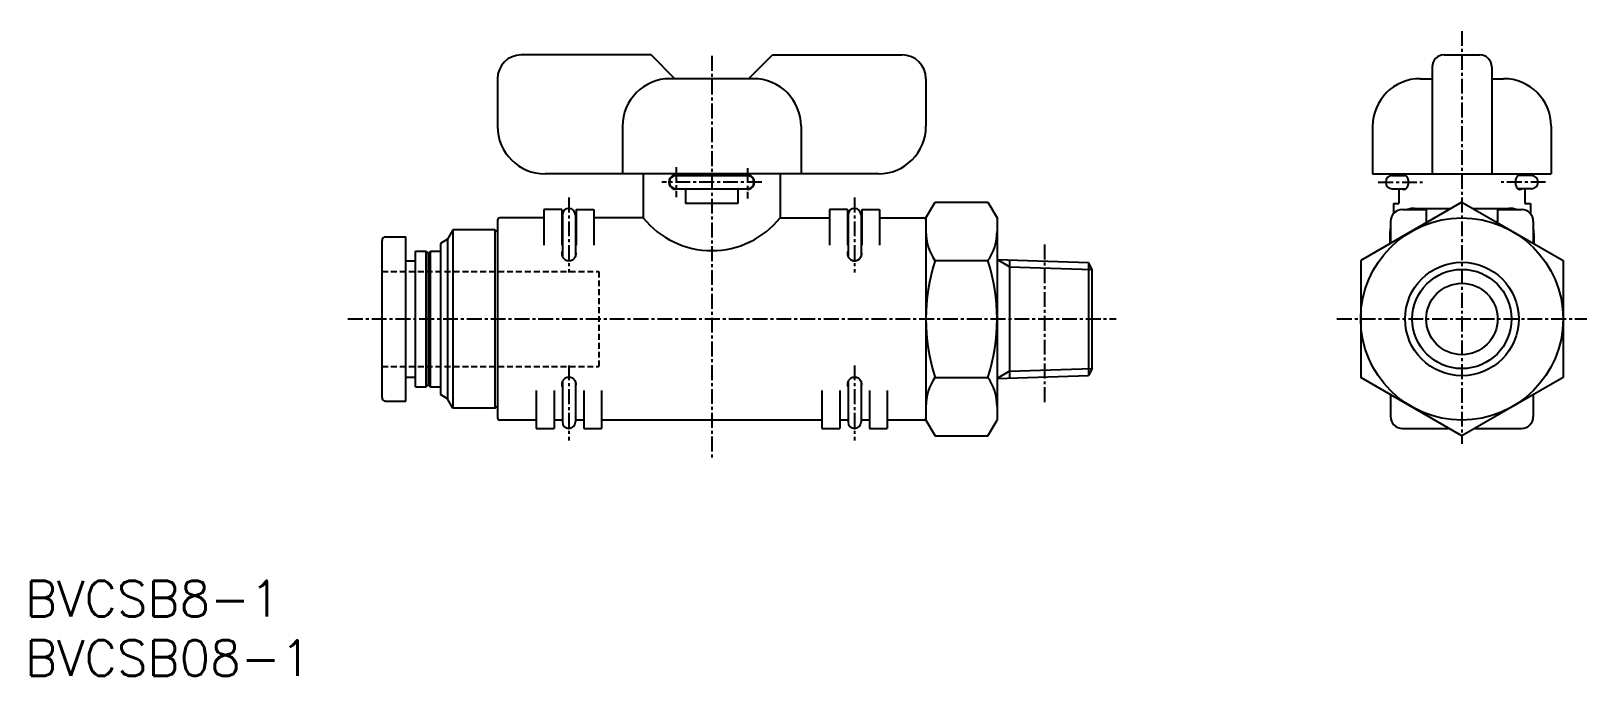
# Model space of a CAD drawing. Extents: x 1 to 131, y 0 to 54.
import ezdxf

# ---------------------------------------------------------------- set-up
doc = ezdxf.new("R2010")
doc.units = 0
doc.linetypes.add('CENTER', pattern=[2, 1.25, -0.25, 0.25, -0.25])
doc.linetypes.add('DASHED', pattern=[0.75, 0.5, -0.25])
doc.layers.get('0').update_dxf_attribs({"linetype": 'CONTINUOUS'})
doc.layers.add('CENTER', color=1, linetype='CENTER')
doc.styles.get("Standard").update_dxf_attribs({"font": 'txt.shx'})

# ---------------------------------------------------------------- blocks, each defined once
blk = doc.blocks.new('*U10')
at = {"color": 7, "linetype": 'CONTINUOUS'}
blk.add_text('BVCSB08-1', height=3, dxfattribs=at).set_placement((0, 0))
blk = doc.blocks.new('*U11')
at = {"color": 7, "linetype": 'CONTINUOUS'}
blk.add_text('BVCSB8-1', height=3, dxfattribs=at).set_placement((0, 5))

msp = doc.modelspace()

# ---------------------------------------------------------------- linework, layer by layer
at = {"color": 7, "linetype": 'CONTINUOUS'}
for p, q in [((52.6, 52.2), (41.7, 52.2)), ((54.6, 50.2), (52.6, 52.2)), ((60.8, 50.2), (62.8, 52.2)), ((62.8, 52.2), (73.7, 52.2)), ((118.23, 51.2), (118.23, 42.2)), ((119.23, 52.2), (122.23, 52.2)), ((123.23, 51.2), (123.23, 42.2)), ((39.7, 50.2), (39.7, 46.2)), ((61.2, 50.2), (54.2, 50.2)), ((75.7, 50.2), (75.7, 46.2)), ((117.23, 50.2), (118.23, 50.2)), ((123.23, 50.2), (124.23, 50.2)), ((50.2, 46.2), (50.2, 42.2)), ((65.2, 46.2), (65.2, 42.2)), ((113.23, 46.2), (113.23, 42.2)), ((128.23, 46.2), (128.23, 42.2)), ((71.7, 42.2), (43.7, 42.2)), ((51.95, 42.2), (51.95, 38.5)), ((54.7, 42.05), (60.7, 42.05)), ((55.5, 42.2), (55.5, 42.05)), ((59.9, 42.2), (59.9, 42.05)), ((63.45, 42.2), (63.45, 38.5)), ((113.23, 42.2), (128.23, 42.2)), ((114.88, 42.05), (116.02, 42.05)), ((115.43, 42.2), (115.43, 42.05)), ((126.58, 42.05), (125.44, 42.05)), ((126.03, 42.2), (126.03, 42.05)), ((54.7, 40.95), (60.7, 40.95)), ((55.5, 40.95), (55.5, 39.7)), ((59.9, 40.95), (59.9, 39.7)), ((114.88, 40.95), (116.02, 40.95)), ((115.43, 40.95), (115.43, 39.7)), ((126.58, 40.95), (125.44, 40.95)), ((126.03, 40.95), (126.03, 39.7)), ((59.9, 39.7), (55.5, 39.7)), ((75.7, 38.5), (76.46, 39.81)), ((76.46, 39.81), (80.91, 39.81)), ((80.91, 39.81), (81.67, 38.5)), ((120.73, 39.81), (112.23, 34.91)), ((114.98, 39.7), (115.43, 39.7)), ((114.98, 39.7), (114.98, 38.86)), ((116.78, 39.3), (119.84, 39.3)), ((120.73, 39.81), (129.23, 34.91)), ((121.62, 39.3), (124.68, 39.3)), ((126.03, 39.7), (126.48, 39.7)), ((126.48, 39.7), (126.48, 38.86)), ((39.7, 38.3), (39.7, 21.7)), ((43.6, 38.5), (39.9, 38.5)), ((43.6, 39.2), (43.6, 36.2)), ((45.1, 39.2), (43.6, 39.2)), ((45.1, 39.2), (45.1, 36.2)), ((45.1, 38.2), (45.15, 38.2)), ((45.15, 38.75), (45.15, 35.26)), ((46.25, 38.75), (46.25, 35.26)), ((46.25, 38.2), (46.3, 38.2)), ((46.3, 39.2), (46.3, 36.2)), ((46.3, 39.2), (47.8, 39.2)), ((47.8, 39.2), (47.8, 36.2)), ((51.95, 38.5), (47.8, 38.5)), ((63.45, 38.5), (67.6, 38.5)), ((69.1, 39.2), (67.6, 39.2)), ((67.6, 39.2), (67.6, 36.2)), ((69.1, 39.2), (69.1, 36.2)), ((69.15, 38.2), (69.1, 38.2)), ((69.15, 38.75), (69.15, 35.26)), ((70.25, 38.75), (70.25, 35.26)), ((70.25, 38.2), (70.3, 38.2)), ((70.3, 39.2), (71.8, 39.2)), ((70.3, 39.2), (70.3, 36.2)), ((71.8, 39.2), (71.8, 36.2)), ((71.8, 38.5), (75.5, 38.5)), ((75.7, 38.5), (75.7, 21.5)), ((81.67, 38.5), (81.67, 21.5)), ((114.73, 38.2), (114.73, 36.35)), ((115.73, 39.2), (117.73, 39.2)), ((117.73, 39.2), (117.73, 38.08)), ((117.73, 38.2), (117.93, 38.2)), ((123.53, 38.2), (123.73, 38.2)), ((123.73, 39.2), (125.73, 39.2)), ((123.73, 39.2), (123.73, 38.08)), ((126.73, 38.2), (126.73, 36.35)), ((30.3, 36.9), (32, 36.9)), ((32, 23.1), (32, 36.9)), ((35.5, 36.7), (34.9, 36.35)), ((35.96, 37.5), (35.5, 36.7)), ((35.5, 36.7), (35.5, 23.3)), ((35.96, 37.5), (35.96, 22.5)), ((39.5, 37.5), (35.96, 37.5)), ((39.5, 22.5), (39.5, 37.5)), ((39.5, 37.5), (39.7, 37.3)), ((114.68, 37.21), (114.68, 36.32)), ((126.78, 37.2), (126.78, 36.32)), ((30, 23.4), (30, 36.6)), ((32.8, 24.3), (32.8, 35.7)), ((32.8, 35.7), (33.72, 35.7)), ((33.72, 24.3), (33.72, 35.7)), ((33.72, 35.7), (33.9, 35.5)), ((33.9, 35.5), (34.07, 35.7)), ((33.9, 24.5), (33.9, 35.5)), ((34.07, 35.7), (34.9, 35.7)), ((34.07, 24.3), (34.07, 35.7)), ((34.9, 36.35), (34.9, 23.65)), ((32, 34.9), (32.8, 34.9)), ((76.46, 34.91), (80.94, 34.91)), ((81.67, 34.99), (89.36, 34.75)), ((82.73, 34.38), (81.67, 34.99)), ((82.73, 34.96), (82.73, 25.04)), ((82.73, 34.38), (89.67, 34.16)), ((89.67, 34.16), (89.36, 34.75)), ((89.36, 34.75), (89.36, 25.25)), ((89.67, 25.84), (89.67, 34.16)), ((112.23, 34.91), (112.23, 25.09)), ((129.23, 34.91), (129.23, 25.09)), ((32, 25.1), (32.8, 25.1)), ((76.46, 25.09), (80.94, 25.09)), ((82.73, 25.62), (81.67, 25.01)), ((81.67, 25.01), (89.36, 25.25)), ((82.73, 25.62), (89.67, 25.84)), ((89.67, 25.84), (89.36, 25.25)), ((120.73, 20.19), (112.23, 25.09)), ((129.23, 25.09), (120.73, 20.19)), ((32.8, 24.3), (33.72, 24.3)), ((33.9, 24.5), (33.72, 24.3)), ((33.9, 24.5), (34.07, 24.3)), ((34.07, 24.3), (34.9, 24.3)), ((35.5, 23.3), (34.9, 23.65)), ((42.95, 23.98), (42.95, 20.8)), ((44.45, 23.98), (44.45, 20.8)), ((45.15, 24.74), (45.15, 21.35)), ((46.25, 24.74), (46.25, 21.35)), ((46.95, 23.98), (46.95, 20.8)), ((48.45, 23.98), (48.45, 20.8)), ((66.95, 23.98), (66.95, 20.8)), ((68.45, 23.98), (68.45, 20.8)), ((69.15, 24.74), (69.15, 21.35)), ((70.25, 24.74), (70.25, 21.35)), ((70.95, 23.98), (70.95, 20.8)), ((72.45, 23.98), (72.45, 20.8)), ((114.73, 23.65), (114.73, 21.8)), ((126.73, 23.65), (126.73, 21.8)), ((30.3, 23.1), (32, 23.1)), ((35.96, 22.5), (35.5, 23.3)), ((39.5, 22.5), (35.96, 22.5)), ((39.5, 22.5), (39.7, 22.7)), ((42.95, 21.5), (39.9, 21.5)), ((45.15, 21.5), (44.45, 21.5)), ((46.95, 21.5), (46.25, 21.5)), ((66.95, 21.5), (48.45, 21.5)), ((69.15, 21.5), (68.45, 21.5)), ((70.95, 21.5), (70.25, 21.5)), ((75.5, 21.5), (72.45, 21.5)), ((75.7, 21.5), (76.46, 20.19)), ((80.91, 20.19), (81.67, 21.5)), ((42.95, 20.8), (44.45, 20.8)), ((46.95, 20.8), (48.45, 20.8)), ((66.95, 20.8), (68.45, 20.8)), ((70.95, 20.8), (72.45, 20.8)), ((76.46, 20.19), (80.91, 20.19)), ((115.73, 20.8), (119.66, 20.8)), ((121.8, 20.8), (125.73, 20.8))]:
    msp.add_line(p, q, dxfattribs=at)
at = {"color": 3, "linetype": 'DASHED'}
for p, q in [((30, 34), (48.2, 34)), ((48.2, 34), (48.2, 26)), ((30, 26), (48.2, 26))]:
    msp.add_line(p, q, dxfattribs=at)
at = {"color": 7, "linetype": 'CONTINUOUS'}
for points in [[(115.73, 40.95, 0.108953), (115.83, 40.9, 0.125005), (115.95, 40.91, 0.097906), (116.05, 40.97, 0.066804), (116.12, 41.05, 0.048086), (116.18, 41.16, 0.038128), (116.22, 41.27, 0.032623), (116.24, 41.38, 0.030781), (116.25, 41.5, 0.030262), (116.24, 41.62, 0.032545), (116.22, 41.73, 0.037875), (116.18, 41.84, 0.048199), (116.13, 41.94, 0.067494), (116.05, 42.03, 0.099586), (115.95, 42.09, 0.126291), (115.83, 42.1, 0.107189), (115.73, 42.05)], [(125.73, 42.05, 0.108953), (125.63, 42.1, 0.125005), (125.51, 42.09, 0.097906), (125.41, 42.03, 0.066804), (125.34, 41.95, 0.048086), (125.28, 41.84, 0.038128), (125.24, 41.73, 0.032623), (125.22, 41.62, 0.030781), (125.21, 41.5, 0.030262), (125.22, 41.38, 0.032545), (125.24, 41.27, 0.037875), (125.28, 41.16, 0.048199), (125.33, 41.06, 0.067494), (125.41, 40.97, 0.099586), (125.51, 40.91, 0.126291), (125.63, 40.9, 0.107189), (125.73, 40.95)], [(45.15, 35.74, 0.06205), (45.11, 35.6, 0.062106), (45.1, 35.45, 0.061935), (45.13, 35.3, 0.062055), (45.2, 35.17, 0.062011), (45.29, 35.06, 0.062035), (45.41, 34.97, 0.06205), (45.55, 34.92, 0.061893), (45.7, 34.9, 0.06181), (45.85, 34.92, 0.06228), (45.99, 34.97, 0.062006), (46.11, 35.06, 0.062026), (46.2, 35.17, 0.062049), (46.27, 35.3, 0.062043), (46.3, 35.45, 0.061821), (46.29, 35.6, 0.061757), (46.25, 35.74)], [(69.15, 35.74, 0.06205), (69.11, 35.6, 0.062106), (69.1, 35.45, 0.061935), (69.13, 35.3, 0.062055), (69.2, 35.17, 0.062011), (69.29, 35.06, 0.062035), (69.41, 34.97, 0.06205), (69.55, 34.92, 0.061893), (69.7, 34.9, 0.06181), (69.85, 34.92, 0.06228), (69.99, 34.97, 0.062006), (70.11, 35.06, 0.062026), (70.2, 35.17, 0.062049), (70.27, 35.3, 0.062043), (70.3, 35.45, 0.061821), (70.29, 35.6, 0.061757), (70.25, 35.74)], [(69.1, 35.5, 0.048919), (69.11, 35.38, 0.048893), (69.15, 35.27, 0.04937), (69.2, 35.17, 0.049123), (69.28, 35.08, 0.049135), (69.37, 35, 0.049146), (69.47, 34.95, 0.049149), (69.58, 34.91, 0.049279), (69.7, 34.9, 0.048917), (69.82, 34.91, 0.048892), (69.93, 34.95, 0.049369), (70.03, 35, 0.049123), (70.12, 35.08, 0.049135), (70.2, 35.17, 0.049147), (70.25, 35.27, 0.049151), (70.29, 35.38, 0.049281), (70.3, 35.5)], [(46.25, 24.26, 0.06205), (46.29, 24.4, 0.062107), (46.3, 24.55, 0.061935), (46.27, 24.7, 0.062056), (46.2, 24.83, 0.062011), (46.11, 24.94, 0.062035), (45.99, 25.03, 0.062051), (45.85, 25.08, 0.061894), (45.7, 25.1, 0.06181), (45.55, 25.08, 0.062281), (45.41, 25.03, 0.062006), (45.29, 24.94, 0.062026), (45.2, 24.83, 0.062049), (45.13, 24.7, 0.062043), (45.1, 24.55, 0.061821), (45.11, 24.4, 0.061757), (45.15, 24.26)], [(70.25, 24.26, 0.06205), (70.29, 24.4, 0.062107), (70.3, 24.55, 0.061935), (70.27, 24.7, 0.062056), (70.2, 24.83, 0.062011), (70.11, 24.94, 0.062035), (69.99, 25.03, 0.062051), (69.85, 25.08, 0.061893), (69.7, 25.1, 0.06181), (69.55, 25.08, 0.062281), (69.41, 25.03, 0.062006), (69.29, 24.94, 0.062026), (69.2, 24.83, 0.062049), (69.13, 24.7, 0.062043), (69.1, 24.55, 0.061821), (69.11, 24.4, 0.061757), (69.15, 24.26)]]:
    msp.add_lwpolyline(points, format="xyb", dxfattribs=at)
for radius in [8.5, 4.77, 4.17, 3]:
    msp.add_circle((120.73, 30), radius, dxfattribs=at)
for centre, radius, start, end in [((41.7, 50.2), 2, 90, 180), ((73.7, 50.2), 2, 0, 90), ((119.23, 51.2), 1, 90, 180), ((122.23, 51.2), 1, 0, 90), ((54.2, 46.2), 4, 90, 180), ((61.2, 46.2), 4, 0, 90), ((117.23, 46.2), 4, 90, 180), ((124.23, 46.2), 4, 0, 90), ((43.7, 46.2), 4, 180, 269.9999), ((71.7, 46.2), 4, 270, 0), ((54.7, 41.5), 0.6, 66.4435, 293.555), ((54.7, 41.5), 0.55, 90, 270), ((60.7, 41.5), 0.6, 246.445, 113.5565), ((60.7, 41.5), 0.55, 270, 90), ((114.88, 41.5), 0.55, 90, 270), ((126.58, 41.5), 0.55, 270, 90), ((45.7, 38.75), 0.55, 0, 180), ((69.7, 38.75), 0.55, 0, 180), ((69.7, 38.75), 0.55, 0, 180), ((116.78, 37.2), 2.1, 90, 107.7533), ((124.68, 37.2), 2.1, 72.2467, 90), ((39.9, 38.3), 0.2, 90, 180), ((57.7, 43.14), 7.39, 218.8801, 321.1199), ((75.5, 38.3), 0.2, 0, 90), ((115.73, 38.2), 1, 90, 180), ((125.73, 38.2), 1, 0, 90), ((30.3, 36.6), 0.3, 90, 180), ((80.04, 37.36), 4.34, 180, 214.3842), ((77.33, 37.36), 4.34, 325.6157, 0), ((116.78, 37.2), 2.1, 167.4702, 180), ((124.68, 37.2), 2.1, 0, 12.5298), ((91.94, 30), 16.24, 162.4121, 197.5879), ((65.43, 30), 16.24, 342.4121, 17.588), ((80.04, 22.64), 4.34, 145.6157, 180), ((77.33, 22.64), 4.34, 0, 34.3842), ((30.3, 23.4), 0.3, 180, 270), ((39.9, 21.7), 0.2, 180, 270), ((45.7, 21.35), 0.55, 180, 0), ((69.7, 21.35), 0.55, 180, 0), ((75.5, 21.7), 0.2, 270, 359.9999), ((115.73, 21.8), 1, 180, 270), ((125.73, 21.8), 1, 270, 0)]:
    msp.add_arc(centre, radius, start, end, dxfattribs=at)
at = {"layer": 'CENTER', "color": 1, "linetype": 'CENTER'}
for p, q in [((120.73, 54.2), (120.73, 19.5)), ((57.7, 52.11), (57.7, 18.11)), ((54.7, 42.75), (54.7, 40.25)), ((60.7, 42.69), (60.7, 40.13)), ((61.9, 41.5), (53.5, 41.5)), ((113.7, 41.5), (117.43, 41.5)), ((127.76, 41.5), (124.03, 41.5)), ((45.7, 40.2), (45.7, 33.9)), ((69.7, 40.2), (69.7, 33.9)), ((85.7, 23.01), (85.7, 36.34)), ((85.7, 23.01), (85.7, 36.34)), ((27.13, 30), (91.67, 30)), ((110.23, 30), (131.23, 30)), ((45.7, 26.1), (45.7, 19.8)), ((69.7, 26.1), (69.7, 19.8))]:
    msp.add_line(p, q, dxfattribs=at)

# ---------------------------------------------------------------- block references
at = {"color": 7, "linetype": 'CONTINUOUS'}
for name in ['*U11', '*U10']:
    msp.add_blockref(name, (0, 0), dxfattribs=at)

doc.saveas('drawing.dxf')
